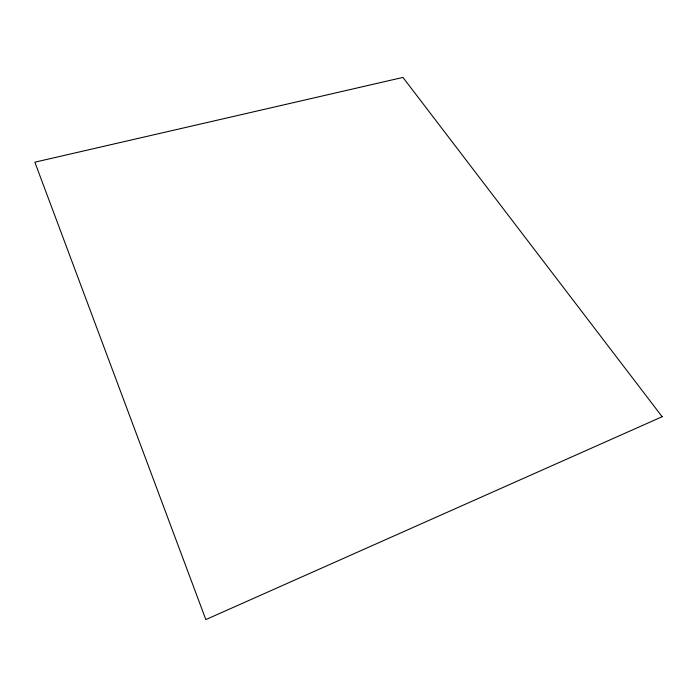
<?xml version="1.0" encoding="UTF-8"?>
<svg xmlns="http://www.w3.org/2000/svg" width="697" height="697" viewBox="0 0 697 697"><rect width="100%" height="100%" fill="white"/><g stroke="black" fill="none" stroke-linecap="round" stroke-linejoin="round"><path stroke-width="1.05" d="M662.15 416.719L205.842 619.589L34.85 162.192L402.953 77.411L662.15 416.719"/></g></svg>
